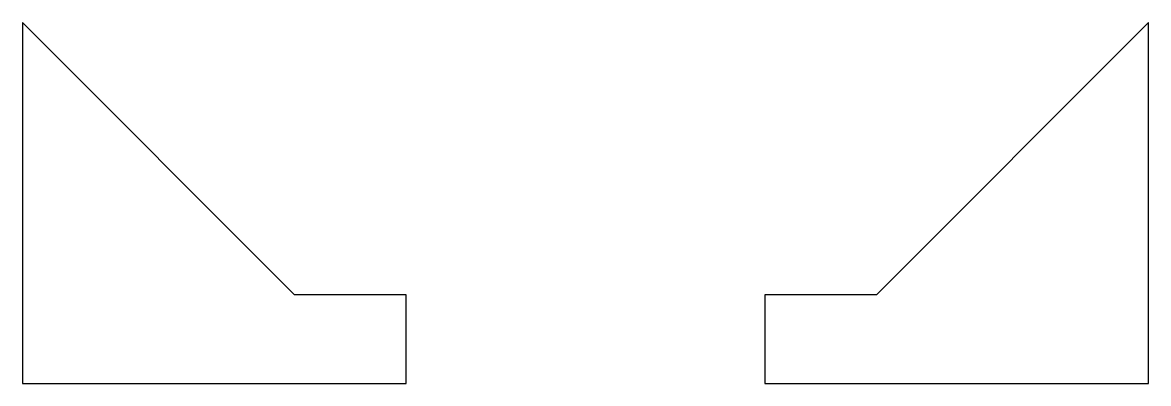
# Model space of a CAD drawing. Extents: x 0 to 22, y 0 to 7.
import ezdxf

# ---------------------------------------------------------------- set-up
doc = ezdxf.new("R2010")
doc.units = 0
doc.layers.add('Layer_1', color=7, linetype='CONTINUOUS')

msp = doc.modelspace()

# ---------------------------------------------------------------- linework, layer by layer
at = {"layer": 'Layer_1', "color": 7}
for points in [[(0.000055, 7.047523), (0.000055, 1.73243), (0.000055, 0.000015), (7.494929, 0.000015), (7.494929, 1.73243), (5.315148, 1.73243), (0.000055, 7.047523), (0.000055, 7.047523)], [(22.000049, 7.047523), (16.684901, 1.73243), (14.50512, 1.73243), (14.50512, 0.000015), (22.000049, 0.000015), (22.000049, 1.731052), (22.000049, 7.047523), (22.000049, 7.047523)]]:
    msp.add_lwpolyline(points, dxfattribs=at)

doc.saveas('drawing.dxf')
